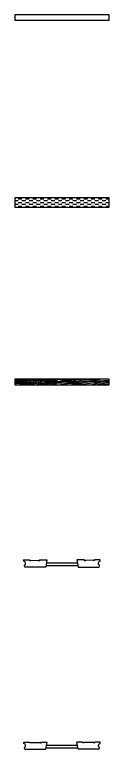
# Model space of a CAD drawing. Header units: metres. Extents: x -1 to 17, y -1 to 366.
# Drawn here: x -1.3 to 1.3, y 110 to 130.15 of the extents above; entities that cross this region are included whole.
import ezdxf

# ---------------------------------------------------------------- set-up
doc = ezdxf.new("R2010")
doc.units = ezdxf.units.M

# ---------------------------------------------------------------- blocks, each defined once
blk = doc.blocks.new('SSB_SSB-DWARSLIGGER_DUO_GROEFRAIL-D')
for p, q in [((-1.052, 0.2), (-0.902, 0.2)), ((-1.046, 0.159), (-1.052, 0.2)), ((-1.022, 0), (-1.03, 0.047)), ((-1.022, 0), (-0.442, 0)), ((-0.89, 0.178), (-0.902, 0.2)), ((-0.873, 0.178), (-0.87, 0.184)), ((-0.863, 0.188), (-0.602, 0.188)), ((-0.591, 0.178), (-0.595, 0.184)), ((-0.575, 0.178), (-0.562, 0.2)), ((-0.562, 0.2), (-0.412, 0.2)), ((-0.442, 0), (-0.412, 0.2)), ((-0.436, 0.042), (0.436, 0.042)), ((-0.425, 0.118), (0.425, 0.118)), ((0.442, 0), (0.412, 0.2)), ((0.562, 0.2), (0.412, 0.2)), ((1.022, 0), (0.442, 0)), ((0.575, 0.178), (0.562, 0.2)), ((0.591, 0.178), (0.595, 0.184)), ((0.863, 0.188), (0.602, 0.188)), ((0.873, 0.178), (0.87, 0.184)), ((0.89, 0.178), (0.902, 0.2)), ((1.052, 0.2), (0.902, 0.2)), ((1.022, 0), (1.03, 0.047)), ((1.046, 0.159), (1.052, 0.2))]:
    blk.add_line(p, q)
for centre, radius, start, end in [((-1.058, 0.1), 0.06, 298.7814, 78.2801), ((-0.602, 0.18), 0.008, 30, 90), ((-0.583, 0.183), 0.0095, 210, 330), ((0.863, 0.18), 0.008, 30, 90), ((0.881, 0.183), 0.0095, 210, 330)]:
    blk.add_arc(centre, radius, start, end)
at = {"extrusion": (0, 0, -1)}
for centre, radius, start, end in [((0.881, 0.183), 0.0095, 210, 330), ((0.863, 0.18), 0.008, 30, 90), ((-0.583, 0.183), 0.0095, 210, 330), ((-0.602, 0.18), 0.008, 30, 90), ((-1.058, 0.1), 0.06, 298.7814, 78.2801)]:
    blk.add_arc(centre, radius, start, end, dxfattribs=at)
blk = doc.blocks.new('SSB_SSB-DWARSLIGGER_DUO_VIGNOLERAIL-D')
for p, q in [((-0.436, 0.042), (0.436, 0.042)), ((-0.425, 0.118), (0.425, 0.118))]:
    blk.add_line(p, q)
at = {"flags": 128}
for points in [[(-0.443, 0), (-1.023, 0), (-1.03, 0.047, 0.696953), (-1.046, 0.159), (-1.053, 0.2), (-0.898, 0.2), (-0.885, 0.178, 0.57735), (-0.869, 0.178), (-0.865, 0.184, -0.274658), (-0.859, 0.188), (-0.649, 0.183, -0.261263), (-0.644, 0.179), (-0.64, 0.173, 0.57735), (-0.623, 0.173), (-0.608, 0.2), (-0.413, 0.2)], [(0.442, 0), (1.022, 0), (1.03, 0.047, -0.696953), (1.046, 0.159), (1.052, 0.2), (0.898, 0.2), (0.885, 0.178, -0.57735), (0.869, 0.178), (0.865, 0.184, 0.274658), (0.859, 0.188), (0.649, 0.183, 0.261263), (0.644, 0.179), (0.64, 0.173, -0.57735), (0.623, 0.173), (0.608, 0.2), (0.412, 0.2)]]:
    blk.add_lwpolyline(points, format="xyb", close=True, dxfattribs=at)
blk = doc.blocks.new('SSB_SSB-DWARSLIGGER_HOUTEN-D')
for p, q in [((-1.3, 0.136), (-1.069, 0.127)), ((-1.3, 0.12), (-1.282, 0.12)), ((-1.122, 0.076), (-1.3, 0.09)), ((-1.062, 0.055), (-1.3, 0.064)), ((-1.3, 0.043), (-1.245, 0.03)), ((-1.085, 0.094), (-1.282, 0.12)), ((-1.06, 0.032), (-1.245, 0.03)), ((-1.201, 0), (-1.131, 0.011)), ((-1.144, 0.15), (-1.07, 0.147)), ((-1.058, 0.009), (-1.131, 0.011)), ((-1.064, 0.078), (-1.122, 0.076)), ((-1.085, 0.094), (-1.066, 0.097)), ((-1.07, 0.147), (-1.03, 0.146)), ((-1.069, 0.127), (-1.005, 0.125)), ((-1.066, 0.097), (-0.694, 0.15)), ((-0.947, 0.082), (-1.064, 0.078)), ((-1.012, 0.053), (-1.062, 0.055)), ((-0.852, 0.036), (-1.06, 0.032)), ((-0.922, 0.006), (-1.058, 0.009)), ((-1.03, 0.146), (-1.01, 0.15)), ((-1.012, 0.053), (-0.807, 0.071)), ((-1.005, 0.125), (-0.858, 0.15)), ((-0.947, 0.082), (-0.665, 0.13)), ((-0.922, 0.006), (-0.582, 0.06)), ((-0.852, 0.036), (-0.6, 0.079)), ((-0.807, 0.071), (-0.699, 0.094)), ((-0.731, 0), (-0.618, 0.029)), ((-0.699, 0.094), (-0.385, 0.148)), ((-0.665, 0.13), (-0.526, 0.135)), ((-0.618, 0.029), (-0.423, 0.022)), ((-0.6, 0.079), (-0.296, 0.15)), ((-0.582, 0.06), (-0.467, 0.048)), ((-0.526, 0.135), (-0.461, 0.15)), ((-0.481, 0.078), (-0.466, 0.088)), ((-0.481, 0.078), (-0.304, 0.068)), ((-0.334, 0.052), (-0.467, 0.048)), ((-0.465, 0.089), (-0.269, 0.144)), ((-0.423, 0.022), (-0.009, 0.081)), ((-0.275, 0.127), (-0.414, 0.088)), ((-0.414, 0.088), (-0.302, 0.087)), ((-0.385, 0.148), (-0.376, 0.15)), ((-0.384, 0), (-0.148, 0.038)), ((-0.334, 0.052), (0.064, 0.116)), ((-0.304, 0.068), (-0.152, 0.094)), ((-0.302, 0.087), (-0.185, 0.104)), ((-0.275, 0.127), (-0.229, 0.119)), ((-0.15, 0.135), (-0.268, 0.144)), ((-0.229, 0.119), (-0.202, 0.121)), ((-0.202, 0.121), (-0.183, 0.115)), ((-0.185, 0.104), (-0.183, 0.115)), ((-0.152, 0.094), (-0.122, 0.116)), ((-0.15, 0.135), (-0.122, 0.116)), ((0.143, 0.047), (-0.15, 0.037)), ((-0.149, 0), (0.082, 0.02)), ((-0.116, 0.15), (-0.049, 0.134)), ((0.135, 0.137), (-0.049, 0.134)), ((0.14, 0.082), (-0.008, 0.081)), ((0.137, 0.114), (0.064, 0.116)), ((0.145, 0.022), (0.082, 0.02)), ((0.343, 0.14), (0.135, 0.137)), ((0.274, 0.111), (0.137, 0.114)), ((0.381, 0.083), (0.14, 0.082)), ((0.354, 0.053), (0.143, 0.047)), ((0.419, 0.031), (0.145, 0.022)), ((0.203, 0), (0.267, 0.01)), ((0.548, 0.011), (0.267, 0.01)), ((0.274, 0.111), (0.519, 0.15)), ((0.343, 0.14), (0.399, 0.15)), ((0.354, 0.053), (0.553, 0.093)), ((0.381, 0.083), (0.578, 0.134)), ((0.419, 0.031), (0.715, 0.076)), ((0.548, 0.011), (1.05, 0.083)), ((0.553, 0.093), (0.788, 0.101)), ((0.578, 0.134), (0.773, 0.126)), ((0.711, 0), (0.83, 0.01)), ((0.715, 0.076), (1.278, 0.125)), ((0.773, 0.126), (0.937, 0.15)), ((0.788, 0.101), (1.047, 0.142)), ((0.83, 0.01), (1.105, 0.075)), ((0.911, 0), (1.134, 0.045)), ((1.016, 0), (1.071, 0.015)), ((1.296, 0.15), (1.045, 0.142)), ((1.049, 0.083), (1.145, 0.097)), ((1.267, 0), (1.071, 0.015)), ((1.3, 0.064), (1.105, 0.075)), ((1.298, 0.036), (1.134, 0.045)), ((1.145, 0.097), (1.199, 0.096)), ((1.199, 0.096), (1.3, 0.095)), ((1.3, 0.126), (1.278, 0.125)), ((1.28, 0), (1.3, 0.004)), ((1.298, 0.036), (1.3, 0.036))]:
    blk.add_line(p, q)
at = {"flags": 128}
blk.add_lwpolyline([(-1.3, 0), (1.3, 0), (1.3, 0.15), (-1.3, 0.15)], close=True, dxfattribs=at)
blk = doc.blocks.new('SSB_SSB-DWARSLIGGER_HOUTEN')
for p, q in [((-1.3, 0.05), (-1.2, 0.05)), ((-1.2, 0.1), (-1.1, 0.1)), ((-1.2, 0), (-1.1, 0)), ((-1.1, 0.05), (-1, 0.05)), ((-1, 0.1), (-0.9, 0.1)), ((-1, 0), (-0.9, 0)), ((-0.9, 0.05), (-0.8, 0.05)), ((-0.8, 0.1), (-0.7, 0.1)), ((-0.8, 0), (-0.7, 0)), ((-0.7, 0.05), (-0.6, 0.05)), ((-0.6, 0.1), (-0.5, 0.1)), ((-0.6, 0), (-0.5, 0)), ((-0.5, 0.05), (-0.4, 0.05)), ((-0.4, 0.1), (-0.3, 0.1)), ((-0.4, 0), (-0.3, 0)), ((-0.3, 0.05), (-0.2, 0.05)), ((-0.2, 0.1), (-0.1, 0.1)), ((-0.2, 0), (-0.1, 0)), ((-0.1, 0.05), (0, 0.05)), ((0, 0.1), (0.1, 0.1)), ((0, 0), (0.1, 0)), ((0.1, 0.05), (0.2, 0.05)), ((0.2, 0.1), (0.3, 0.1)), ((0.2, 0), (0.3, 0)), ((0.3, 0.05), (0.4, 0.05)), ((0.4, 0.1), (0.5, 0.1)), ((0.4, 0), (0.5, 0)), ((0.5, 0.05), (0.6, 0.05)), ((0.6, 0.1), (0.7, 0.1)), ((0.6, 0), (0.7, 0)), ((0.7, 0.05), (0.8, 0.05)), ((0.8, 0.1), (0.9, 0.1)), ((0.8, 0), (0.9, 0)), ((0.9, 0.05), (1, 0.05)), ((1, 0.1), (1.1, 0.1)), ((1, 0), (1.1, 0)), ((1.1, 0.05), (1.2, 0.05)), ((1.2, 0.1), (1.3, 0.1)), ((1.2, 0), (1.3, 0)), ((-1.3, -0.05), (-1.2, -0.05)), ((-1.2, -0.1), (-1.1, -0.1)), ((-1.1, -0.05), (-1, -0.05)), ((-1, -0.1), (-0.9, -0.1)), ((-0.9, -0.05), (-0.8, -0.05)), ((-0.8, -0.1), (-0.7, -0.1)), ((-0.7, -0.05), (-0.6, -0.05)), ((-0.6, -0.1), (-0.5, -0.1)), ((-0.5, -0.05), (-0.4, -0.05)), ((-0.4, -0.1), (-0.3, -0.1)), ((-0.3, -0.05), (-0.2, -0.05)), ((-0.2, -0.1), (-0.1, -0.1)), ((-0.1, -0.05), (0, -0.05)), ((0, -0.1), (0.1, -0.1)), ((0.1, -0.05), (0.2, -0.05)), ((0.2, -0.1), (0.3, -0.1)), ((0.3, -0.05), (0.4, -0.05)), ((0.4, -0.1), (0.5, -0.1)), ((0.5, -0.05), (0.6, -0.05)), ((0.6, -0.1), (0.7, -0.1)), ((0.7, -0.05), (0.8, -0.05)), ((0.8, -0.1), (0.9, -0.1)), ((0.9, -0.05), (1, -0.05)), ((1, -0.1), (1.1, -0.1)), ((1.1, -0.05), (1.2, -0.05)), ((1.2, -0.1), (1.3, -0.1))]:
    blk.add_line(p, q)
at = {"flags": 128}
blk.add_lwpolyline([(-1.3, -0.125), (1.3, -0.125), (1.3, 0.125), (-1.3, 0.125)], close=True, dxfattribs=at)
blk = doc.blocks.new('SSB_SSB-DWARSLIGGER_KUNSTSTOF-D')
at = {"flags": 128}
blk.add_lwpolyline([(-1.3, 0), (1.3, 0), (1.3, 0.15), (-1.3, 0.15)], close=True, dxfattribs=at)

msp = doc.modelspace()

# ---------------------------------------------------------------- block references
for name, p in [('SSB_SSB-DWARSLIGGER_KUNSTSTOF-D', (0, 130)), ('SSB_SSB-DWARSLIGGER_HOUTEN', (0, 125)), ('SSB_SSB-DWARSLIGGER_HOUTEN-D', (0, 120)), ('SSB_SSB-DWARSLIGGER_DUO_VIGNOLERAIL-D', (0, 115)), ('SSB_SSB-DWARSLIGGER_DUO_GROEFRAIL-D', (0, 110))]:
    msp.add_blockref(name, p)

doc.saveas('drawing.dxf')
